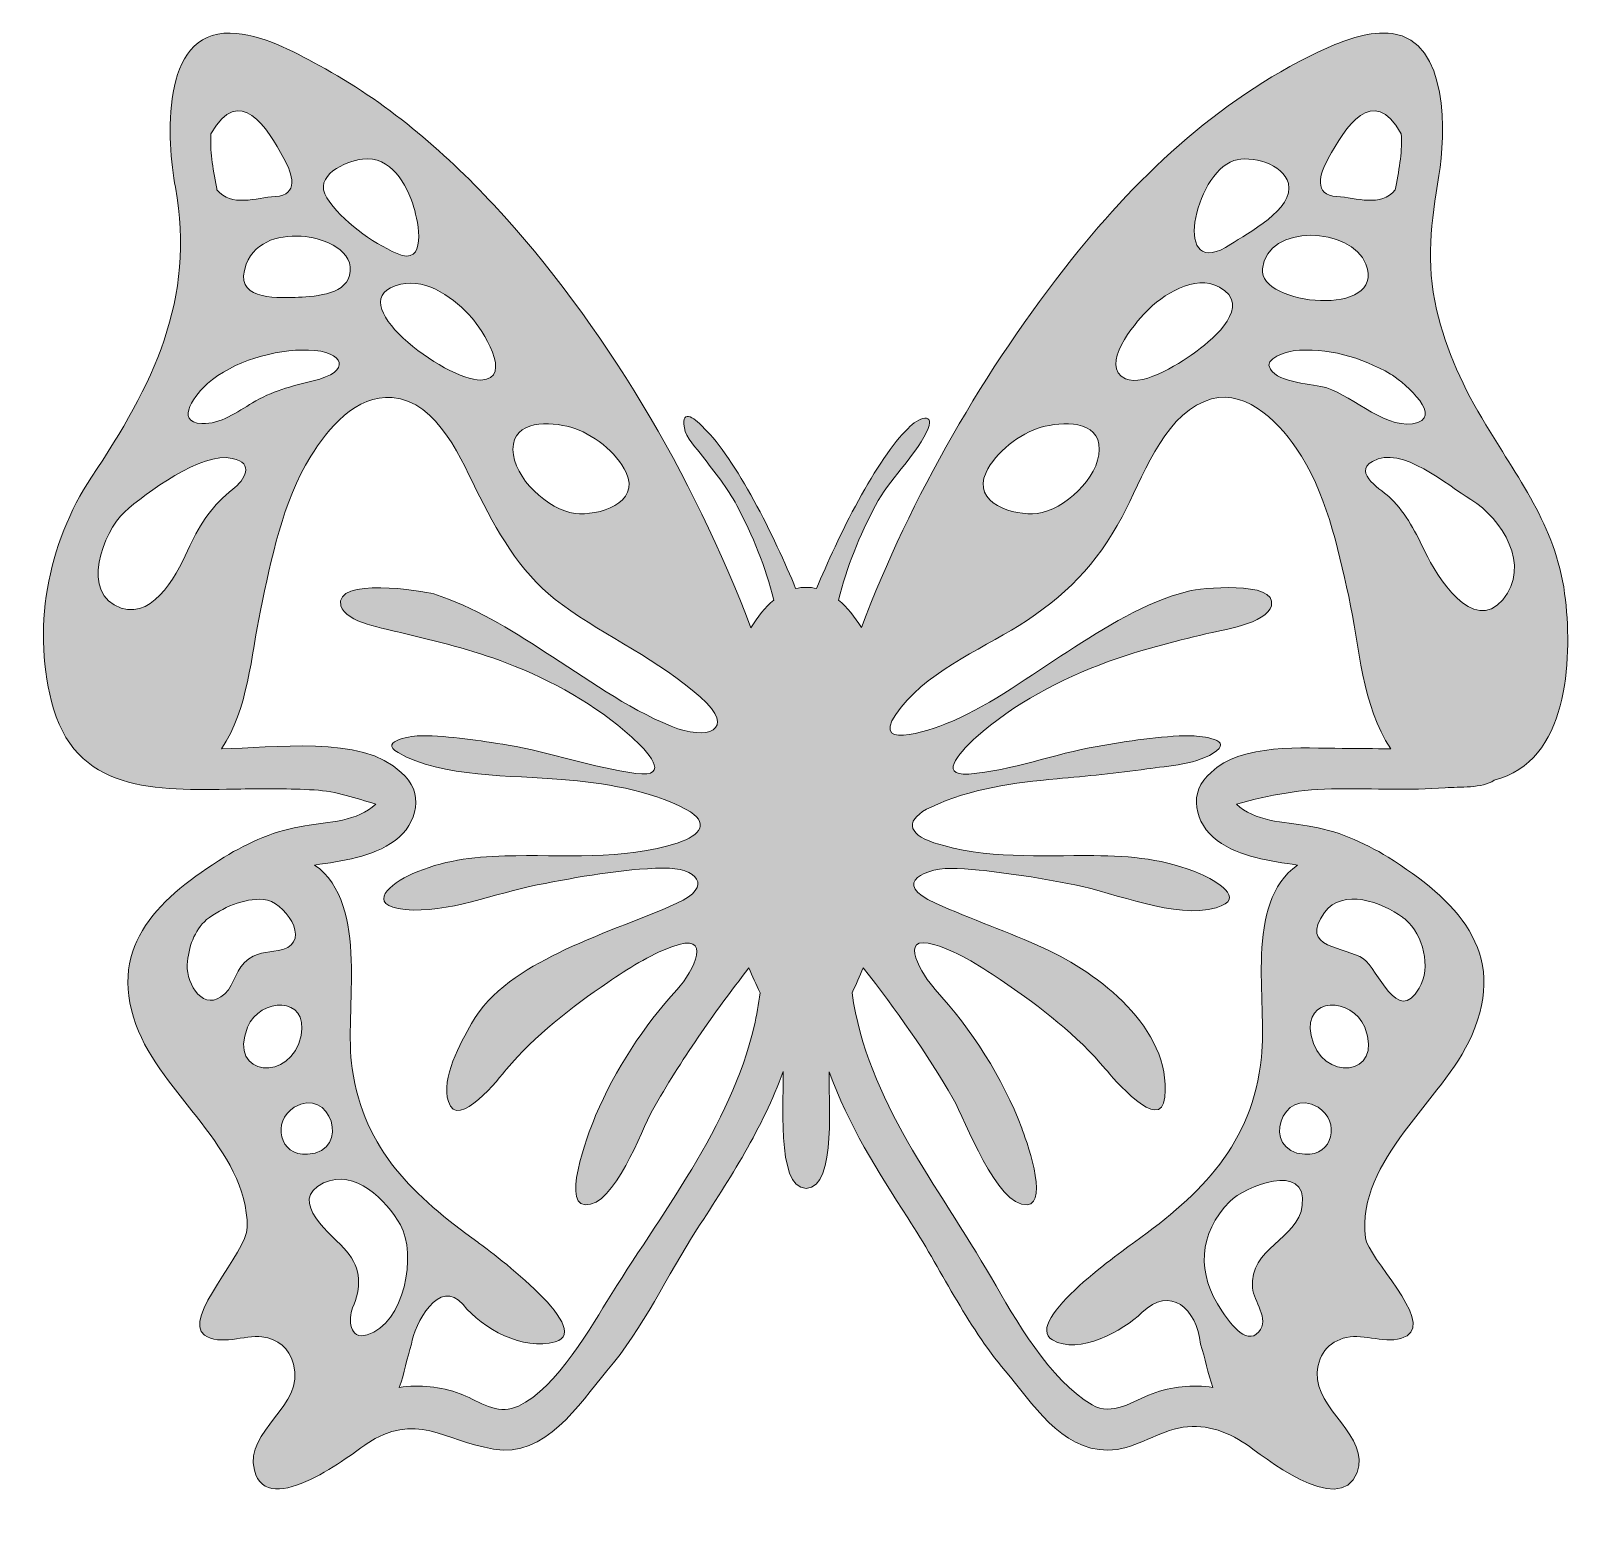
# Model space of a CAD drawing. Header units: inches. Extents: x -1 to 102, y -2 to 97.
import ezdxf

# ---------------------------------------------------------------- set-up
doc = ezdxf.new("R2010")
doc.units = ezdxf.units.IN
doc.header["$MEASUREMENT"] = 0
doc.layers.add('Layer 1', color=7, linetype='Continuous')

msp = doc.modelspace()

# ---------------------------------------------------------------- hatches: boundary and pattern name
at = {"layer": 'Layer 1', "true_color": 0xe95465}
h = msp.add_hatch(color=13, dxfattribs=at)
h.dxf.hatch_style = 2
edge = h.paths.add_edge_path()
edge.add_spline(control_points=[(13.15, 46.66), (14.79, 46.68), (16.41, 46.69), (18.04, 46.6), (19.59, 46.51), (20.81, 46.03), (22.15, 45.66), (20.98, 44.5), (18.96, 44.45), (17.43, 44.21), (15.5, 43.91), (13.7, 43.14), (12.05, 42.11), (7.87, 39.5), (4.23, 36.33), (6.17, 30.96), (7.88, 26.22), (13.56, 22.78), (13.59, 17.44), (13.6, 15.81), (9.21, 11.35), (10.73, 10.26), (11.74, 9.53), (13.43, 10.27), (14.57, 10.15), (15.66, 9.99), (16.35, 9.42), (16.67, 8.33), (17.48, 5.53), (13.37, 3.91), (14.06, 1.25), (14.92, -2.14), (20.69, 2.43), (21.51, 2.99), (24.8, 5.21), (26.69, 3.22), (30, 2.66), (33.48, 2.07), (35.64, 5.61), (37.56, 7.87), (39.99, 10.73), (41.56, 14.21), (43.58, 17.34), (45.75, 20.69), (47.96, 24.05), (49.3, 27.83), (49.4, 26.4), (48.77, 20.04), (50.84, 20.04), (52.91, 20.04), (52.29, 26.38), (52.38, 27.81), (53.63, 24.31), (55.61, 21.17), (57.62, 18.07), (59.8, 14.71), (61.51, 10.94), (64.11, 7.87), (65.91, 5.76), (67.8, 2.59), (70.94, 2.59), (72.65, 2.59), (74.04, 3.71), (75.66, 4.06), (77.28, 4.42), (78.83, 3.89), (80.16, 2.99), (81.13, 2.33), (86.37, -1.99), (87.56, 1.1), (88.48, 3.49), (84.73, 5.35), (84.9, 7.74), (84.99, 9.11), (85.82, 9.96), (87.1, 10.15), (88.26, 10.28), (89.84, 9.57), (90.89, 10.22), (92.62, 11.28), (88.28, 15.41), (88.12, 16.74), (87.52, 22.04), (93.25, 25.8), (95.2, 30.22), (97.69, 35.84), (94.12, 39.3), (89.63, 42.11), (87.97, 43.14), (86.17, 43.91), (84.24, 44.21), (82.71, 44.45), (80.7, 44.5), (79.52, 45.66), (81.74, 46.26), (83.85, 46.67), (86.3, 46.68), (88.68, 46.69), (91.06, 46.56), (93.44, 46.74), (94.4, 46.81), (95.89, 46.7), (96.7, 47.24), (101.64, 48.49), (101.9, 55.21), (101.45, 59.27), (100.94, 63.93), (98.5, 67.03), (96.14, 70.94), (94.69, 73.33), (93.49, 75.89), (92.86, 78.63), (92.13, 81.74), (92.51, 84.46), (93.01, 87.55), (93.45, 90.25), (93.7, 96.54), (89.9, 97.01), (88.42, 97.2), (86.9, 96.65), (85.58, 96.06), (78.78, 93.01), (73.13, 87.75), (68.53, 81.96), (62.74, 74.65), (57.83, 66.16), (54.52, 57.42), (54.08, 58.14), (53.57, 58.78), (53, 59.25), (53.51, 61.44), (54.42, 63.57), (55.46, 65.56), (56.38, 67.32), (57.99, 68.67), (58.86, 70.45), (59.55, 71.86), (58.28, 71.45), (57.63, 70.68), (55.63, 68.83), (52.85, 63.31), (51.54, 60.02), (51.08, 60.13), (50.61, 60.13), (50.14, 60.02), (48.83, 63.31), (46.05, 68.83), (44.05, 70.68), (43.55, 71.27), (42.49, 72.15), (42.72, 70.74), (42.82, 70.07), (43.54, 69.37), (43.93, 68.84), (44.73, 67.77), (45.6, 66.74), (46.22, 65.56), (47.26, 63.57), (48.17, 61.44), (48.68, 59.25), (48.11, 58.77), (47.6, 58.13), (47.16, 57.41), (43.29, 67.57), (37.42, 77.61), (30.02, 85.59), (26.61, 89.27), (22.8, 92.49), (18.38, 94.89), (16.56, 95.87), (14.57, 96.98), (12.45, 97.04), (7.74, 97.17), (8.24, 89.8), (8.8, 86.77), (10.17, 79.28), (7.28, 73.55), (3.21, 67.45), (0.27, 63.05), (-0.84, 57.18), (0.68, 52.01), (2.39, 46.17), (8.13, 46.59), (13.15, 46.66)], knot_values=[0, 0, 0, 0, 1, 1, 1, 2, 2, 2, 3, 3, 3, 4, 4, 4, 5, 5, 5, 6, 6, 6, 7, 7, 7, 8, 8, 8, 9, 9, 9, 10, 10, 10, 11, 11, 11, 12, 12, 12, 13, 13, 13, 14, 14, 14, 15, 15, 15, 16, 16, 16, 17, 17, 17, 18, 18, 18, 19, 19, 19, 20, 20, 20, 21, 21, 21, 22, 22, 22, 23, 23, 23, 24, 24, 24, 25, 25, 25, 26, 26, 26, 27, 27, 27, 28, 28, 28, 29, 29, 29, 30, 30, 30, 31, 31, 31, 32, 32, 32, 33, 33, 33, 34, 34, 34, 35, 35, 35, 36, 36, 36, 37, 37, 37, 38, 38, 38, 39, 39, 39, 40, 40, 40, 41, 41, 41, 42, 42, 42, 43, 43, 43, 44, 44, 44, 45, 45, 45, 46, 46, 46, 47, 47, 47, 48, 48, 48, 49, 49, 49, 50, 50, 50, 51, 51, 51, 52, 52, 52, 53, 53, 53, 54, 54, 54, 55, 55, 55, 56, 56, 56, 57, 57, 57, 58, 58, 58, 59, 59, 59, 60, 60, 60, 61, 61, 61, 61], degree=3, periodic=1)
edge = h.paths.add_edge_path()
edge.add_spline(control_points=[(83.91, 18.91), (83.64, 16.63), (80.35, 16.08), (80.59, 13.41), (80.67, 12.51), (81.76, 11.35), (81.01, 10.47), (80.13, 9.47), (78.95, 11.29), (78.55, 11.87), (76.84, 14.33), (76.98, 17.05), (79.08, 19.17), (80.04, 20.14), (84.27, 21.89), (83.91, 18.91)], knot_values=[0, 0, 0, 0, 1, 1, 1, 2, 2, 2, 3, 3, 3, 4, 4, 4, 5, 5, 5, 5], degree=3, periodic=1)
edge = h.paths.add_edge_path()
edge.add_spline(control_points=[(85.39, 38.43), (86.58, 40.08), (89.26, 39.11), (90.58, 38.11), (90.66, 38.06), (90.72, 38.01), (90.79, 37.96), (91.97, 36.9), (92.52, 34.8), (91.7, 33.38), (90.23, 30.86), (88.96, 34.65), (87.98, 35.34), (86.81, 36.18), (83.62, 35.98), (85.39, 38.43)], knot_values=[0, 0, 0, 0, 1, 1, 1, 2, 2, 2, 3, 3, 3, 4, 4, 4, 5, 5, 5, 5], degree=3, periodic=1)
edge = h.paths.add_edge_path()
edge.add_spline(control_points=[(88.07, 30.78), (89.43, 27.44), (85.11, 27.09), (84.49, 30.24), (83.97, 32.88), (87.24, 32.79), (88.07, 30.78)], knot_values=[0, 0, 0, 0, 1, 1, 1, 2, 2, 2, 2], degree=3, periodic=1)
edge = h.paths.add_edge_path()
edge.add_spline(control_points=[(84.96, 25.45), (86.47, 24.49), (85.96, 22.18), (84.07, 22.31), (81.04, 22.52), (82.61, 26.93), (84.96, 25.45)], knot_values=[0, 0, 0, 0, 1, 1, 1, 2, 2, 2, 2], degree=3, periodic=1)
edge = h.paths.add_edge_path()
edge.add_spline(control_points=[(95.15, 65.95), (97.23, 64.68), (99.17, 61.55), (97.28, 59.28), (95.3, 56.89), (92.83, 60.92), (92.12, 62.41), (91.5, 63.72), (90.86, 64.99), (89.82, 66.02), (89.28, 66.56), (87.2, 67.71), (88.58, 68.5), (90.52, 69.62), (93.58, 66.9), (95.15, 65.95)], knot_values=[0, 0, 0, 0, 1, 1, 1, 2, 2, 2, 3, 3, 3, 4, 4, 4, 5, 5, 5, 5], degree=3, periodic=1)
edge = h.paths.add_edge_path()
edge.add_spline(control_points=[(91.62, 71.1), (89.69, 70.42), (87.31, 72.85), (85.55, 73.39), (84.61, 73.67), (82.36, 73.73), (81.78, 74.64), (81.29, 75.39), (82.89, 75.81), (83.31, 75.86), (85.56, 76.14), (87.85, 75.43), (89.79, 74.32), (90.35, 74.01), (93.25, 71.68), (91.62, 71.1)], knot_values=[0, 0, 0, 0, 1, 1, 1, 2, 2, 2, 3, 3, 3, 4, 4, 4, 5, 5, 5, 5], degree=3, periodic=1)
edge = h.paths.add_edge_path()
edge.add_spline(control_points=[(85.64, 88.69), (86.76, 90.71), (88.6, 93.75), (90.51, 90.34), (90.59, 89.23), (90.38, 88.09), (90.14, 86.79), (90.13, 86.73), (90.12, 86.66), (90.11, 86.6), (89.16, 85.41), (87.5, 86.08), (86.22, 86.15), (84.62, 86.23), (85.07, 87.66), (85.64, 88.69)], knot_values=[0, 0, 0, 0, 1, 1, 1, 2, 2, 2, 3, 3, 3, 4, 4, 4, 5, 5, 5, 5], degree=3, periodic=1)
edge = h.paths.add_edge_path()
edge.add_spline(control_points=[(88.15, 81.64), (89.54, 78.04), (80.98, 78.88), (81.25, 81.33), (81.58, 84.38), (87.19, 84.14), (88.15, 81.64)], knot_values=[0, 0, 0, 0, 1, 1, 1, 2, 2, 2, 2], degree=3, periodic=1)
edge = h.paths.add_edge_path()
edge.add_spline(control_points=[(79.35, 88.55), (80.49, 88.92), (82.65, 88.34), (82.98, 87.02), (83.41, 85.32), (80.24, 83.7), (79.14, 82.97), (75.14, 80.33), (76.71, 87.69), (79.35, 88.55)], knot_values=[0, 0, 0, 0, 1, 1, 1, 2, 2, 2, 3, 3, 3, 3], degree=3, periodic=1)
edge = h.paths.add_edge_path()
edge.add_spline(control_points=[(73.47, 78.44), (74.59, 79.61), (76.74, 81.01), (78.39, 80.11), (80.61, 78.9), (78.01, 76.69), (76.91, 75.87), (76.01, 75.21), (73.37, 73.43), (72.12, 74.01), (70.33, 74.84), (72.78, 77.73), (73.47, 78.44)], knot_values=[0, 0, 0, 0, 1, 1, 1, 2, 2, 2, 3, 3, 3, 4, 4, 4, 4], degree=3, periodic=1)
edge = h.paths.add_edge_path()
edge.add_spline(control_points=[(62.83, 67.76), (63.46, 69.1), (65.09, 70.37), (66.51, 70.77), (67.86, 71.15), (70.4, 71.3), (70.38, 69.29), (70.35, 67.39), (68.03, 65.25), (66.24, 65.03), (64.69, 64.84), (61.86, 65.71), (62.83, 67.76)], knot_values=[0, 0, 0, 0, 1, 1, 1, 2, 2, 2, 3, 3, 3, 4, 4, 4, 4], degree=3, periodic=1)
edge = h.paths.add_edge_path()
edge.add_spline(control_points=[(54.65, 34.74), (56.82, 31.94), (58.87, 29.08), (60.64, 26.01), (61.45, 24.6), (63.51, 18.82), (65.57, 18.95), (67.07, 19.05), (65.41, 23.52), (65.21, 24.05), (63.93, 27.43), (61.88, 30.63), (59.44, 33.3), (58.64, 34.17), (56.8, 37.08), (59.41, 36.28), (61.07, 35.77), (62.62, 34.74), (64.05, 33.77), (66.45, 32.15), (68.93, 30.21), (70.8, 27.98), (71.25, 27.45), (74.5, 23.57), (74.74, 26.13), (75.19, 30.73), (70.29, 34.4), (66.73, 36.03), (64.34, 37.12), (61.86, 37.98), (59.45, 39.04), (56.44, 40.38), (58.78, 41.49), (60.9, 41.36), (63.53, 41.21), (66.18, 40.77), (68.75, 40.27), (71.42, 39.75), (75.45, 37.96), (78.16, 38.74), (80.29, 39.36), (78.08, 40.57), (77.1, 41), (74.81, 42), (72.51, 42.2), (70.01, 42.22), (66.46, 42.25), (62.79, 41.96), (59.36, 43.08), (57.52, 43.68), (57.43, 44.65), (59.17, 45.46), (61.82, 46.7), (64.68, 47.08), (67.56, 47.34), (69.56, 47.52), (71.55, 47.71), (73.54, 48), (74.94, 48.2), (77.03, 48.29), (78.2, 49.21), (79.26, 50.02), (76.83, 50.21), (76.49, 50.21), (74.4, 50.21), (72.29, 49.85), (70.23, 49.5), (67.41, 49.02), (64.53, 47.87), (61.69, 47.66), (59.44, 47.5), (61.39, 49.41), (62.15, 50.09), (64.69, 52.37), (67.78, 53.98), (70.97, 55.15), (73.1, 55.93), (75.28, 56.47), (77.48, 57), (78.45, 57.23), (81.55, 57.67), (81.85, 58.88), (82.27, 60.6), (77.01, 60.03), (76.33, 59.85), (73.4, 59.1), (70.78, 57.43), (68.26, 55.81), (65.75, 54.19), (63.31, 52.38), (60.56, 51.17), (59.69, 50.79), (55.06, 49.04), (56.81, 51.63), (58.63, 54.33), (62.35, 55.89), (65.03, 57.56), (68.06, 59.46), (70.22, 61.64), (71.9, 64.81), (73.25, 67.34), (74.53, 71.3), (77.38, 72.5), (79.9, 73.56), (82.2, 71.29), (83.5, 69.39), (85.48, 66.48), (86.26, 62.87), (87, 59.49), (87.72, 56.21), (87.88, 52.19), (89.8, 49.34), (88.72, 49.35), (87.65, 49.37), (86.57, 49.37), (83.99, 49.37), (79.85, 49.73), (77.84, 47.77), (76.24, 46.49), (76.74, 44.33), (78.23, 43.23), (79.78, 42.1), (81.75, 41.86), (83.59, 41.59), (80.01, 39.05), (81.59, 32.51), (81.19, 28.78), (80.56, 22.96), (77.23, 19.72), (72.73, 16.46), (72.26, 16.12), (65.18, 11.17), (67.25, 9.94), (69.02, 8.89), (71.98, 10.56), (73.22, 11.76), (75.13, 13.6), (76.85, 12.04), (77.13, 9.66), (77.45, 8.71), (77.6, 7.72), (77.95, 6.77), (76.58, 6.99), (75.21, 6.82), (73.9, 6.35), (72.63, 5.88), (71.25, 4.82), (69.9, 5.61), (67.07, 7.26), (64.78, 11.32), (63.19, 14.07), (59.66, 20.19), (54.9, 25.89), (53.9, 33.08), (54.17, 33.63), (54.41, 34.19), (54.65, 34.74)], knot_values=[0, 0, 0, 0, 1, 1, 1, 2, 2, 2, 3, 3, 3, 4, 4, 4, 5, 5, 5, 6, 6, 6, 7, 7, 7, 8, 8, 8, 9, 9, 9, 10, 10, 10, 11, 11, 11, 12, 12, 12, 13, 13, 13, 14, 14, 14, 15, 15, 15, 16, 16, 16, 17, 17, 17, 18, 18, 18, 19, 19, 19, 20, 20, 20, 21, 21, 21, 22, 22, 22, 23, 23, 23, 24, 24, 24, 25, 25, 25, 26, 26, 26, 27, 27, 27, 28, 28, 28, 29, 29, 29, 30, 30, 30, 31, 31, 31, 32, 32, 32, 33, 33, 33, 34, 34, 34, 35, 35, 35, 36, 36, 36, 37, 37, 37, 38, 38, 38, 39, 39, 39, 40, 40, 40, 41, 41, 41, 42, 42, 42, 43, 43, 43, 44, 44, 44, 45, 45, 45, 46, 46, 46, 47, 47, 47, 48, 48, 48, 49, 49, 49, 50, 50, 50, 51, 51, 51, 52, 52, 52, 52], degree=3, periodic=1)
edge = h.paths.add_edge_path()
edge.add_spline(control_points=[(9.59, 34.93), (9.67, 36.14), (10.05, 37.21), (10.88, 37.96), (11.93, 38.75), (13.34, 39.39), (14.68, 39.3), (16.02, 39.21), (17.91, 36.55), (15.96, 35.96), (15.13, 35.72), (14.48, 35.9), (13.69, 35.34), (12.81, 34.72), (12.81, 33.7), (12.09, 33.01), (10.73, 31.7), (9.51, 33.63), (9.59, 34.93)], knot_values=[0, 0, 0, 0, 1, 1, 1, 2, 2, 2, 3, 3, 3, 4, 4, 4, 5, 5, 5, 6, 6, 6, 6], degree=3, periodic=1)
edge = h.paths.add_edge_path()
edge.add_spline(control_points=[(13.61, 30.78), (14.43, 32.79), (17.7, 32.88), (17.18, 30.24), (16.56, 27.09), (12.24, 27.44), (13.61, 30.78)], knot_values=[0, 0, 0, 0, 1, 1, 1, 2, 2, 2, 2], degree=3, periodic=1)
edge = h.paths.add_edge_path()
edge.add_spline(control_points=[(16.72, 25.45), (19.06, 26.93), (20.63, 22.52), (17.6, 22.31), (15.72, 22.18), (15.21, 24.49), (16.72, 25.45)], knot_values=[0, 0, 0, 0, 1, 1, 1, 2, 2, 2, 2], degree=3, periodic=1)
edge = h.paths.add_edge_path()
edge.add_spline(control_points=[(21.57, 10.27), (20.38, 9.92), (20.32, 11.33), (20.61, 12.07), (21.17, 13.43), (21.23, 14.65), (20.21, 15.85), (19.35, 16.87), (16.13, 19.22), (18.68, 20.4), (20.77, 21.37), (22.85, 19.26), (23.8, 17.6), (24.9, 15.67), (24.08, 11), (21.57, 10.27)], knot_values=[0, 0, 0, 0, 1, 1, 1, 2, 2, 2, 3, 3, 3, 4, 4, 4, 5, 5, 5, 5], degree=3, periodic=1)
edge = h.paths.add_edge_path()
edge.add_spline(control_points=[(41.84, 50.84), (38.81, 52.1), (36.15, 54.05), (33.41, 55.81), (31.08, 57.31), (28.68, 58.83), (26.02, 59.66), (25.32, 59.88), (19.35, 60.81), (19.83, 58.88), (20.1, 57.75), (22.9, 57.32), (23.8, 57.09), (26.19, 56.5), (28.57, 55.95), (30.89, 55.05), (33.91, 53.89), (36.8, 52.29), (39.22, 50.12), (40.18, 49.25), (41.97, 47.37), (39.48, 47.7), (36.63, 48.08), (33.83, 49.11), (30.97, 49.58), (29.06, 49.89), (27.12, 50.21), (25.18, 50.21), (24.7, 50.21), (22.26, 49.9), (23.64, 49.09), (26.56, 47.39), (31.27, 47.59), (34.54, 47.3), (37.36, 47.05), (40.31, 46.64), (42.85, 45.29), (44.46, 44.43), (43.8, 43.56), (42.31, 43.08), (38.59, 41.87), (34.61, 42.31), (30.76, 42.2), (28.55, 42.15), (26.59, 41.88), (24.57, 41), (23.17, 40.39), (21.37, 38.91), (24.11, 38.63), (26.89, 38.34), (30.2, 39.74), (32.92, 40.27), (35.65, 40.8), (38.52, 41.33), (41.32, 41.39), (43.53, 41.43), (44.73, 40.16), (42.22, 39.04), (39.6, 37.88), (36.87, 36.98), (34.3, 35.72), (32.13, 34.67), (29.75, 33.2), (28.54, 31.04), (27.8, 29.72), (26.49, 27.38), (26.99, 25.82), (27.62, 23.84), (30.44, 27.47), (30.87, 27.98), (32.75, 30.21), (35.22, 32.15), (37.62, 33.77), (38.96, 34.68), (40.37, 35.58), (41.89, 36.15), (44.7, 37.21), (43.36, 34.52), (42.24, 33.3), (39.99, 30.85), (38.12, 27.96), (36.81, 24.9), (36.62, 24.46), (34.43, 19.06), (36.1, 18.95), (38.09, 18.83), (39.84, 23.91), (40.6, 25.26), (42.49, 28.6), (44.68, 31.7), (47.02, 34.74), (47.26, 34.19), (47.5, 33.63), (47.77, 33.08), (47.66, 32.32), (47.54, 31.58), (47.37, 30.84), (45.87, 24.25), (41.05, 18.17), (37.55, 12.5), (36.26, 10.4), (33.72, 6.05), (31.2, 5.36), (30.06, 5.04), (28.8, 5.97), (27.77, 6.35), (26.47, 6.82), (25.09, 6.99), (23.72, 6.77), (24.07, 7.72), (24.22, 8.71), (24.54, 9.66), (24.7, 10.97), (26.42, 14.18), (27.97, 12.29), (29.29, 10.67), (31.96, 9.22), (34.11, 9.81), (36.93, 10.59), (29.32, 16.19), (28.95, 16.46), (24.7, 19.53), (21.39, 22.55), (20.58, 28.02), (20, 31.91), (21.82, 38.94), (18.08, 41.59), (19.93, 41.86), (21.89, 42.1), (23.44, 43.23), (24.94, 44.33), (25.43, 46.49), (23.84, 47.77), (21.24, 50.31), (15.23, 49.37), (11.87, 49.34), (13.64, 51.96), (13.84, 55.54), (14.47, 58.55), (15.2, 62.02), (15.93, 65.77), (17.82, 68.84), (18.94, 70.67), (20.85, 72.95), (23.25, 72.76), (26.34, 72.51), (27.89, 68.49), (29.08, 66.14), (30.5, 63.35), (32.02, 60.8), (34.59, 58.93), (37.57, 56.77), (41.01, 55.26), (43.78, 52.8), (46.31, 50.55), (44.21, 49.86), (41.84, 50.84)], knot_values=[0, 0, 0, 0, 1, 1, 1, 2, 2, 2, 3, 3, 3, 4, 4, 4, 5, 5, 5, 6, 6, 6, 7, 7, 7, 8, 8, 8, 9, 9, 9, 10, 10, 10, 11, 11, 11, 12, 12, 12, 13, 13, 13, 14, 14, 14, 15, 15, 15, 16, 16, 16, 17, 17, 17, 18, 18, 18, 19, 19, 19, 20, 20, 20, 21, 21, 21, 22, 22, 22, 23, 23, 23, 24, 24, 24, 25, 25, 25, 26, 26, 26, 27, 27, 27, 28, 28, 28, 29, 29, 29, 30, 30, 30, 31, 31, 31, 32, 32, 32, 33, 33, 33, 34, 34, 34, 35, 35, 35, 36, 36, 36, 37, 37, 37, 38, 38, 38, 39, 39, 39, 40, 40, 40, 41, 41, 41, 42, 42, 42, 43, 43, 43, 44, 44, 44, 45, 45, 45, 46, 46, 46, 47, 47, 47, 48, 48, 48, 49, 49, 49, 50, 50, 50, 51, 51, 51, 52, 52, 52, 52], degree=3, periodic=1)
edge = h.paths.add_edge_path()
edge.add_spline(control_points=[(35.16, 70.77), (36.59, 70.37), (38.21, 69.1), (38.84, 67.76), (39.81, 65.71), (36.98, 64.84), (35.44, 65.03), (33.64, 65.25), (31.32, 67.39), (31.3, 69.29), (31.27, 71.3), (33.81, 71.15), (35.16, 70.77)], knot_values=[0, 0, 0, 0, 1, 1, 1, 2, 2, 2, 3, 3, 3, 4, 4, 4, 4], degree=3, periodic=1)
edge = h.paths.add_edge_path()
edge.add_spline(control_points=[(28.56, 78.06), (29.14, 77.4), (31.44, 74), (29.15, 73.92), (26.87, 73.84), (19.44, 79.31), (23.83, 80.31), (25.61, 80.72), (27.46, 79.31), (28.56, 78.06)], knot_values=[0, 0, 0, 0, 1, 1, 1, 2, 2, 2, 3, 3, 3, 3], degree=3, periodic=1)
edge = h.paths.add_edge_path()
edge.add_spline(control_points=[(21.27, 88.65), (23.18, 88.86), (24.21, 87), (24.69, 85.43), (24.98, 84.47), (25.61, 81.45), (23.57, 82.35), (21.88, 83.1), (19.9, 84.51), (18.89, 86.06), (17.94, 87.53), (20.14, 88.52), (21.27, 88.65)], knot_values=[0, 0, 0, 0, 1, 1, 1, 2, 2, 2, 3, 3, 3, 4, 4, 4, 4], degree=3, periodic=1)
edge = h.paths.add_edge_path()
edge.add_spline(control_points=[(17.47, 83.48), (18.72, 83.35), (20.82, 82.55), (20.4, 80.88), (20.06, 79.55), (17.87, 79.48), (16.79, 79.43), (15.36, 79.37), (12.62, 79.3), (13.52, 81.64), (14.16, 83.28), (15.9, 83.64), (17.47, 83.48)], knot_values=[0, 0, 0, 0, 1, 1, 1, 2, 2, 2, 3, 3, 3, 4, 4, 4, 4], degree=3, periodic=1)
edge = h.paths.add_edge_path()
edge.add_spline(control_points=[(11.17, 90.34), (13.09, 93.74), (14.91, 90.72), (16.03, 88.69), (16.6, 87.66), (17.06, 86.23), (15.45, 86.15), (14.17, 86.08), (12.52, 85.41), (11.57, 86.6), (11.56, 86.66), (11.54, 86.73), (11.53, 86.79), (11.29, 88.09), (11.08, 89.23), (11.17, 90.34)], knot_values=[0, 0, 0, 0, 1, 1, 1, 2, 2, 2, 3, 3, 3, 4, 4, 4, 5, 5, 5, 5], degree=3, periodic=1)
edge = h.paths.add_edge_path()
edge.add_spline(control_points=[(10.94, 73.69), (12.66, 75.18), (15.41, 75.98), (17.66, 75.92), (20.11, 75.84), (20.58, 74.48), (17.98, 73.86), (16.55, 73.52), (15.19, 73.16), (13.93, 72.4), (12.93, 71.8), (11.8, 70.97), (10.57, 71.02), (8.64, 71.09), (10.24, 73.1), (10.94, 73.69)], knot_values=[0, 0, 0, 0, 1, 1, 1, 2, 2, 2, 3, 3, 3, 4, 4, 4, 5, 5, 5, 5], degree=3, periodic=1)
edge = h.paths.add_edge_path()
edge.add_spline(control_points=[(5.4, 65.11), (6.82, 66.42), (10.57, 69.14), (12.59, 68.7), (14.11, 68.36), (13.43, 67.29), (12.62, 66.64), (11.33, 65.62), (10.44, 64.36), (9.76, 62.86), (9.04, 61.27), (7.49, 57.97), (5.19, 58.72), (2.38, 59.63), (3.99, 63.82), (5.4, 65.11)], knot_values=[0, 0, 0, 0, 1, 1, 1, 2, 2, 2, 3, 3, 3, 4, 4, 4, 5, 5, 5, 5], degree=3, periodic=1)

# ---------------------------------------------------------------- linework, layer by layer
at = {"layer": 'Layer 1', "lineweight": 0}
for points, knots in [([(13.15, 46.66), (14.79, 46.68), (16.41, 46.69), (18.04, 46.6), (19.59, 46.51), (20.81, 46.03), (22.15, 45.66), (20.98, 44.5), (18.96, 44.45), (17.43, 44.21), (15.5, 43.91), (13.7, 43.14), (12.05, 42.11), (7.87, 39.5), (4.23, 36.33), (6.17, 30.96), (7.88, 26.22), (13.56, 22.78), (13.59, 17.44), (13.6, 15.81), (9.21, 11.35), (10.73, 10.26), (11.74, 9.53), (13.43, 10.27), (14.57, 10.15), (15.66, 9.99), (16.35, 9.42), (16.67, 8.33), (17.48, 5.53), (13.37, 3.91), (14.06, 1.25), (14.92, -2.14), (20.69, 2.43), (21.51, 2.99), (24.8, 5.21), (26.69, 3.22), (30, 2.66), (33.48, 2.07), (35.64, 5.61), (37.56, 7.87), (39.99, 10.73), (41.56, 14.21), (43.58, 17.34), (45.75, 20.69), (47.96, 24.05), (49.3, 27.83), (49.4, 26.4), (48.77, 20.04), (50.84, 20.04), (52.91, 20.04), (52.29, 26.38), (52.38, 27.81), (53.63, 24.31), (55.61, 21.17), (57.62, 18.07), (59.8, 14.71), (61.51, 10.94), (64.11, 7.87), (65.91, 5.76), (67.8, 2.59), (70.94, 2.59), (72.65, 2.59), (74.04, 3.71), (75.66, 4.06), (77.28, 4.42), (78.83, 3.89), (80.16, 2.99), (81.13, 2.33), (86.37, -1.99), (87.56, 1.1), (88.48, 3.49), (84.73, 5.35), (84.9, 7.74), (84.99, 9.11), (85.82, 9.96), (87.1, 10.15), (88.26, 10.28), (89.84, 9.57), (90.89, 10.22), (92.62, 11.28), (88.28, 15.41), (88.12, 16.74), (87.52, 22.04), (93.25, 25.8), (95.2, 30.22), (97.69, 35.84), (94.12, 39.3), (89.63, 42.11), (87.97, 43.14), (86.17, 43.91), (84.24, 44.21), (82.71, 44.45), (80.7, 44.5), (79.52, 45.66), (81.74, 46.26), (83.85, 46.67), (86.3, 46.68), (88.68, 46.69), (91.06, 46.56), (93.44, 46.74), (94.4, 46.81), (95.89, 46.7), (96.7, 47.24), (101.64, 48.49), (101.9, 55.21), (101.45, 59.27), (100.94, 63.93), (98.5, 67.03), (96.14, 70.94), (94.69, 73.33), (93.49, 75.89), (92.86, 78.63), (92.13, 81.74), (92.51, 84.46), (93.01, 87.55), (93.45, 90.25), (93.7, 96.54), (89.9, 97.01), (88.42, 97.2), (86.9, 96.65), (85.58, 96.06), (78.78, 93.01), (73.13, 87.75), (68.53, 81.96), (62.74, 74.65), (57.83, 66.16), (54.52, 57.42), (54.08, 58.14), (53.57, 58.78), (53, 59.25), (53.51, 61.44), (54.42, 63.57), (55.46, 65.56), (56.38, 67.32), (57.99, 68.67), (58.86, 70.45), (59.55, 71.86), (58.28, 71.45), (57.63, 70.68), (55.63, 68.83), (52.85, 63.31), (51.54, 60.02), (51.08, 60.13), (50.61, 60.13), (50.14, 60.02), (48.83, 63.31), (46.05, 68.83), (44.05, 70.68), (43.55, 71.27), (42.49, 72.15), (42.72, 70.74), (42.82, 70.07), (43.54, 69.37), (43.93, 68.84), (44.73, 67.77), (45.6, 66.74), (46.22, 65.56), (47.26, 63.57), (48.17, 61.44), (48.68, 59.25), (48.11, 58.77), (47.6, 58.13), (47.16, 57.41), (43.29, 67.57), (37.42, 77.61), (30.02, 85.59), (26.61, 89.27), (22.8, 92.49), (18.38, 94.89), (16.56, 95.87), (14.57, 96.98), (12.45, 97.04), (7.74, 97.17), (8.24, 89.8), (8.8, 86.77), (10.17, 79.28), (7.28, 73.55), (3.21, 67.45), (0.27, 63.05), (-0.84, 57.18), (0.68, 52.01), (2.39, 46.17), (8.13, 46.59), (13.15, 46.66)], [0, 0, 0, 0, 1, 1, 1, 2, 2, 2, 3, 3, 3, 4, 4, 4, 5, 5, 5, 6, 6, 6, 7, 7, 7, 8, 8, 8, 9, 9, 9, 10, 10, 10, 11, 11, 11, 12, 12, 12, 13, 13, 13, 14, 14, 14, 15, 15, 15, 16, 16, 16, 17, 17, 17, 18, 18, 18, 19, 19, 19, 20, 20, 20, 21, 21, 21, 22, 22, 22, 23, 23, 23, 24, 24, 24, 25, 25, 25, 26, 26, 26, 27, 27, 27, 28, 28, 28, 29, 29, 29, 30, 30, 30, 31, 31, 31, 32, 32, 32, 33, 33, 33, 34, 34, 34, 35, 35, 35, 36, 36, 36, 37, 37, 37, 38, 38, 38, 39, 39, 39, 40, 40, 40, 41, 41, 41, 42, 42, 42, 43, 43, 43, 44, 44, 44, 45, 45, 45, 46, 46, 46, 47, 47, 47, 48, 48, 48, 49, 49, 49, 50, 50, 50, 51, 51, 51, 52, 52, 52, 53, 53, 53, 54, 54, 54, 55, 55, 55, 56, 56, 56, 57, 57, 57, 58, 58, 58, 59, 59, 59, 60, 60, 60, 61, 61, 61, 61]), ([(11.17, 90.34), (13.09, 93.74), (14.91, 90.72), (16.03, 88.69), (16.6, 87.66), (17.06, 86.23), (15.45, 86.15), (14.17, 86.08), (12.52, 85.41), (11.57, 86.6), (11.56, 86.66), (11.54, 86.73), (11.53, 86.79), (11.29, 88.09), (11.08, 89.23), (11.17, 90.34)], [0, 0, 0, 0, 1, 1, 1, 2, 2, 2, 3, 3, 3, 4, 4, 4, 5, 5, 5, 5]), ([(85.64, 88.69), (86.76, 90.71), (88.6, 93.75), (90.51, 90.34), (90.59, 89.23), (90.38, 88.09), (90.14, 86.79), (90.13, 86.73), (90.12, 86.66), (90.11, 86.6), (89.16, 85.41), (87.5, 86.08), (86.22, 86.15), (84.62, 86.23), (85.07, 87.66), (85.64, 88.69)], [0, 0, 0, 0, 1, 1, 1, 2, 2, 2, 3, 3, 3, 4, 4, 4, 5, 5, 5, 5]), ([(21.27, 88.65), (23.18, 88.86), (24.21, 87), (24.69, 85.43), (24.98, 84.47), (25.61, 81.45), (23.57, 82.35), (21.88, 83.1), (19.9, 84.51), (18.89, 86.06), (17.94, 87.53), (20.14, 88.52), (21.27, 88.65)], [0, 0, 0, 0, 1, 1, 1, 2, 2, 2, 3, 3, 3, 4, 4, 4, 4]), ([(79.35, 88.55), (80.49, 88.92), (82.65, 88.34), (82.98, 87.02), (83.41, 85.32), (80.24, 83.7), (79.14, 82.97), (75.14, 80.33), (76.71, 87.69), (79.35, 88.55)], [0, 0, 0, 0, 1, 1, 1, 2, 2, 2, 3, 3, 3, 3]), ([(88.15, 81.64), (89.54, 78.04), (80.98, 78.88), (81.25, 81.33), (81.58, 84.38), (87.19, 84.14), (88.15, 81.64)], [0, 0, 0, 0, 1, 1, 1, 2, 2, 2, 2]), ([(17.47, 83.48), (18.72, 83.35), (20.82, 82.55), (20.4, 80.88), (20.06, 79.55), (17.87, 79.48), (16.79, 79.43), (15.36, 79.37), (12.62, 79.3), (13.52, 81.64), (14.16, 83.28), (15.9, 83.64), (17.47, 83.48)], [0, 0, 0, 0, 1, 1, 1, 2, 2, 2, 3, 3, 3, 4, 4, 4, 4]), ([(28.56, 78.06), (29.14, 77.4), (31.44, 74), (29.15, 73.92), (26.87, 73.84), (19.44, 79.31), (23.83, 80.31), (25.61, 80.72), (27.46, 79.31), (28.56, 78.06)], [0, 0, 0, 0, 1, 1, 1, 2, 2, 2, 3, 3, 3, 3]), ([(73.47, 78.44), (74.59, 79.61), (76.74, 81.01), (78.39, 80.11), (80.61, 78.9), (78.01, 76.69), (76.91, 75.87), (76.01, 75.21), (73.37, 73.43), (72.12, 74.01), (70.33, 74.84), (72.78, 77.73), (73.47, 78.44)], [0, 0, 0, 0, 1, 1, 1, 2, 2, 2, 3, 3, 3, 4, 4, 4, 4]), ([(91.62, 71.1), (89.69, 70.42), (87.31, 72.85), (85.55, 73.39), (84.61, 73.67), (82.36, 73.73), (81.78, 74.64), (81.29, 75.39), (82.89, 75.81), (83.31, 75.86), (85.56, 76.14), (87.85, 75.43), (89.79, 74.32), (90.35, 74.01), (93.25, 71.68), (91.62, 71.1)], [0, 0, 0, 0, 1, 1, 1, 2, 2, 2, 3, 3, 3, 4, 4, 4, 5, 5, 5, 5]), ([(10.94, 73.69), (12.66, 75.18), (15.41, 75.98), (17.66, 75.92), (20.11, 75.84), (20.58, 74.48), (17.98, 73.86), (16.55, 73.52), (15.19, 73.16), (13.93, 72.4), (12.93, 71.8), (11.8, 70.97), (10.57, 71.02), (8.64, 71.09), (10.24, 73.1), (10.94, 73.69)], [0, 0, 0, 0, 1, 1, 1, 2, 2, 2, 3, 3, 3, 4, 4, 4, 5, 5, 5, 5]), ([(41.84, 50.84), (38.81, 52.1), (36.15, 54.05), (33.41, 55.81), (31.08, 57.31), (28.68, 58.83), (26.02, 59.66), (25.32, 59.88), (19.35, 60.81), (19.83, 58.88), (20.1, 57.75), (22.9, 57.32), (23.8, 57.09), (26.19, 56.5), (28.57, 55.95), (30.89, 55.05), (33.91, 53.89), (36.8, 52.29), (39.22, 50.12), (40.18, 49.25), (41.97, 47.37), (39.48, 47.7), (36.63, 48.08), (33.83, 49.11), (30.97, 49.58), (29.06, 49.89), (27.12, 50.21), (25.18, 50.21), (24.7, 50.21), (22.26, 49.9), (23.64, 49.09), (26.56, 47.39), (31.27, 47.59), (34.54, 47.3), (37.36, 47.05), (40.31, 46.64), (42.85, 45.29), (44.46, 44.43), (43.8, 43.56), (42.31, 43.08), (38.59, 41.87), (34.61, 42.31), (30.76, 42.2), (28.55, 42.15), (26.59, 41.88), (24.57, 41), (23.17, 40.39), (21.37, 38.91), (24.11, 38.63), (26.89, 38.34), (30.2, 39.74), (32.92, 40.27), (35.65, 40.8), (38.52, 41.33), (41.32, 41.39), (43.53, 41.43), (44.73, 40.16), (42.22, 39.04), (39.6, 37.88), (36.87, 36.98), (34.3, 35.72), (32.13, 34.67), (29.75, 33.2), (28.54, 31.04), (27.8, 29.72), (26.49, 27.38), (26.99, 25.82), (27.62, 23.84), (30.44, 27.47), (30.87, 27.98), (32.75, 30.21), (35.22, 32.15), (37.62, 33.77), (38.96, 34.68), (40.37, 35.58), (41.89, 36.15), (44.7, 37.21), (43.36, 34.52), (42.24, 33.3), (39.99, 30.85), (38.12, 27.96), (36.81, 24.9), (36.62, 24.46), (34.43, 19.06), (36.1, 18.95), (38.09, 18.83), (39.84, 23.91), (40.6, 25.26), (42.49, 28.6), (44.68, 31.7), (47.02, 34.74), (47.26, 34.19), (47.5, 33.63), (47.77, 33.08), (47.66, 32.32), (47.54, 31.58), (47.37, 30.84), (45.87, 24.25), (41.05, 18.17), (37.55, 12.5), (36.26, 10.4), (33.72, 6.05), (31.2, 5.36), (30.06, 5.04), (28.8, 5.97), (27.77, 6.35), (26.47, 6.82), (25.09, 6.99), (23.72, 6.77), (24.07, 7.72), (24.22, 8.71), (24.54, 9.66), (24.7, 10.97), (26.42, 14.18), (27.97, 12.29), (29.29, 10.67), (31.96, 9.22), (34.11, 9.81), (36.93, 10.59), (29.32, 16.19), (28.95, 16.46), (24.7, 19.53), (21.39, 22.55), (20.58, 28.02), (20, 31.91), (21.82, 38.94), (18.08, 41.59), (19.93, 41.86), (21.89, 42.1), (23.44, 43.23), (24.94, 44.33), (25.43, 46.49), (23.84, 47.77), (21.24, 50.31), (15.23, 49.37), (11.87, 49.34), (13.64, 51.96), (13.84, 55.54), (14.47, 58.55), (15.2, 62.02), (15.93, 65.77), (17.82, 68.84), (18.94, 70.67), (20.85, 72.95), (23.25, 72.76), (26.34, 72.51), (27.89, 68.49), (29.08, 66.14), (30.5, 63.35), (32.02, 60.8), (34.59, 58.93), (37.57, 56.77), (41.01, 55.26), (43.78, 52.8), (46.31, 50.55), (44.21, 49.86), (41.84, 50.84)], [0, 0, 0, 0, 1, 1, 1, 2, 2, 2, 3, 3, 3, 4, 4, 4, 5, 5, 5, 6, 6, 6, 7, 7, 7, 8, 8, 8, 9, 9, 9, 10, 10, 10, 11, 11, 11, 12, 12, 12, 13, 13, 13, 14, 14, 14, 15, 15, 15, 16, 16, 16, 17, 17, 17, 18, 18, 18, 19, 19, 19, 20, 20, 20, 21, 21, 21, 22, 22, 22, 23, 23, 23, 24, 24, 24, 25, 25, 25, 26, 26, 26, 27, 27, 27, 28, 28, 28, 29, 29, 29, 30, 30, 30, 31, 31, 31, 32, 32, 32, 33, 33, 33, 34, 34, 34, 35, 35, 35, 36, 36, 36, 37, 37, 37, 38, 38, 38, 39, 39, 39, 40, 40, 40, 41, 41, 41, 42, 42, 42, 43, 43, 43, 44, 44, 44, 45, 45, 45, 46, 46, 46, 47, 47, 47, 48, 48, 48, 49, 49, 49, 50, 50, 50, 51, 51, 51, 52, 52, 52, 52]), ([(54.65, 34.74), (56.82, 31.94), (58.87, 29.08), (60.64, 26.01), (61.45, 24.6), (63.51, 18.82), (65.57, 18.95), (67.07, 19.05), (65.41, 23.52), (65.21, 24.05), (63.93, 27.43), (61.88, 30.63), (59.44, 33.3), (58.64, 34.17), (56.8, 37.08), (59.41, 36.28), (61.07, 35.77), (62.62, 34.74), (64.05, 33.77), (66.45, 32.15), (68.93, 30.21), (70.8, 27.98), (71.25, 27.45), (74.5, 23.57), (74.74, 26.13), (75.19, 30.73), (70.29, 34.4), (66.73, 36.03), (64.34, 37.12), (61.86, 37.98), (59.45, 39.04), (56.44, 40.38), (58.78, 41.49), (60.9, 41.36), (63.53, 41.21), (66.18, 40.77), (68.75, 40.27), (71.42, 39.75), (75.45, 37.96), (78.16, 38.74), (80.29, 39.36), (78.08, 40.57), (77.1, 41), (74.81, 42), (72.51, 42.2), (70.01, 42.22), (66.46, 42.25), (62.79, 41.96), (59.36, 43.08), (57.52, 43.68), (57.43, 44.65), (59.17, 45.46), (61.82, 46.7), (64.68, 47.08), (67.56, 47.34), (69.56, 47.52), (71.55, 47.71), (73.54, 48), (74.94, 48.2), (77.03, 48.29), (78.2, 49.21), (79.26, 50.02), (76.83, 50.21), (76.49, 50.21), (74.4, 50.21), (72.29, 49.85), (70.23, 49.5), (67.41, 49.02), (64.53, 47.87), (61.69, 47.66), (59.44, 47.5), (61.39, 49.41), (62.15, 50.09), (64.69, 52.37), (67.78, 53.98), (70.97, 55.15), (73.1, 55.93), (75.28, 56.47), (77.48, 57), (78.45, 57.23), (81.55, 57.67), (81.85, 58.88), (82.27, 60.6), (77.01, 60.03), (76.33, 59.85), (73.4, 59.1), (70.78, 57.43), (68.26, 55.81), (65.75, 54.19), (63.31, 52.38), (60.56, 51.17), (59.69, 50.79), (55.06, 49.04), (56.81, 51.63), (58.63, 54.33), (62.35, 55.89), (65.03, 57.56), (68.06, 59.46), (70.22, 61.64), (71.9, 64.81), (73.25, 67.34), (74.53, 71.3), (77.38, 72.5), (79.9, 73.56), (82.2, 71.29), (83.5, 69.39), (85.48, 66.48), (86.26, 62.87), (87, 59.49), (87.72, 56.21), (87.88, 52.19), (89.8, 49.34), (88.72, 49.35), (87.65, 49.37), (86.57, 49.37), (83.99, 49.37), (79.85, 49.73), (77.84, 47.77), (76.24, 46.49), (76.74, 44.33), (78.23, 43.23), (79.78, 42.1), (81.75, 41.86), (83.59, 41.59), (80.01, 39.05), (81.59, 32.51), (81.19, 28.78), (80.56, 22.96), (77.23, 19.72), (72.73, 16.46), (72.26, 16.12), (65.18, 11.17), (67.25, 9.94), (69.02, 8.89), (71.98, 10.56), (73.22, 11.76), (75.13, 13.6), (76.85, 12.04), (77.13, 9.66), (77.45, 8.71), (77.6, 7.72), (77.95, 6.77), (76.58, 6.99), (75.21, 6.82), (73.9, 6.35), (72.63, 5.88), (71.25, 4.82), (69.9, 5.61), (67.07, 7.26), (64.78, 11.32), (63.19, 14.07), (59.66, 20.19), (54.9, 25.89), (53.9, 33.08), (54.17, 33.63), (54.41, 34.19), (54.65, 34.74)], [0, 0, 0, 0, 1, 1, 1, 2, 2, 2, 3, 3, 3, 4, 4, 4, 5, 5, 5, 6, 6, 6, 7, 7, 7, 8, 8, 8, 9, 9, 9, 10, 10, 10, 11, 11, 11, 12, 12, 12, 13, 13, 13, 14, 14, 14, 15, 15, 15, 16, 16, 16, 17, 17, 17, 18, 18, 18, 19, 19, 19, 20, 20, 20, 21, 21, 21, 22, 22, 22, 23, 23, 23, 24, 24, 24, 25, 25, 25, 26, 26, 26, 27, 27, 27, 28, 28, 28, 29, 29, 29, 30, 30, 30, 31, 31, 31, 32, 32, 32, 33, 33, 33, 34, 34, 34, 35, 35, 35, 36, 36, 36, 37, 37, 37, 38, 38, 38, 39, 39, 39, 40, 40, 40, 41, 41, 41, 42, 42, 42, 43, 43, 43, 44, 44, 44, 45, 45, 45, 46, 46, 46, 47, 47, 47, 48, 48, 48, 49, 49, 49, 50, 50, 50, 51, 51, 51, 52, 52, 52, 52]), ([(35.16, 70.77), (36.59, 70.37), (38.21, 69.1), (38.84, 67.76), (39.81, 65.71), (36.98, 64.84), (35.44, 65.03), (33.64, 65.25), (31.32, 67.39), (31.3, 69.29), (31.27, 71.3), (33.81, 71.15), (35.16, 70.77)], [0, 0, 0, 0, 1, 1, 1, 2, 2, 2, 3, 3, 3, 4, 4, 4, 4]), ([(62.83, 67.76), (63.46, 69.1), (65.09, 70.37), (66.51, 70.77), (67.86, 71.15), (70.4, 71.3), (70.38, 69.29), (70.35, 67.39), (68.03, 65.25), (66.24, 65.03), (64.69, 64.84), (61.86, 65.71), (62.83, 67.76)], [0, 0, 0, 0, 1, 1, 1, 2, 2, 2, 3, 3, 3, 4, 4, 4, 4]), ([(5.4, 65.11), (6.82, 66.42), (10.57, 69.14), (12.59, 68.7), (14.11, 68.36), (13.43, 67.29), (12.62, 66.64), (11.33, 65.62), (10.44, 64.36), (9.76, 62.86), (9.04, 61.27), (7.49, 57.97), (5.19, 58.72), (2.38, 59.63), (3.99, 63.82), (5.4, 65.11)], [0, 0, 0, 0, 1, 1, 1, 2, 2, 2, 3, 3, 3, 4, 4, 4, 5, 5, 5, 5]), ([(95.15, 65.95), (97.23, 64.68), (99.17, 61.55), (97.28, 59.28), (95.3, 56.89), (92.83, 60.92), (92.12, 62.41), (91.5, 63.72), (90.86, 64.99), (89.82, 66.02), (89.28, 66.56), (87.2, 67.71), (88.58, 68.5), (90.52, 69.62), (93.58, 66.9), (95.15, 65.95)], [0, 0, 0, 0, 1, 1, 1, 2, 2, 2, 3, 3, 3, 4, 4, 4, 5, 5, 5, 5]), ([(85.39, 38.43), (86.58, 40.08), (89.26, 39.11), (90.58, 38.11), (90.66, 38.06), (90.72, 38.01), (90.79, 37.96), (91.97, 36.9), (92.52, 34.8), (91.7, 33.38), (90.23, 30.86), (88.96, 34.65), (87.98, 35.34), (86.81, 36.18), (83.62, 35.98), (85.39, 38.43)], [0, 0, 0, 0, 1, 1, 1, 2, 2, 2, 3, 3, 3, 4, 4, 4, 5, 5, 5, 5]), ([(9.59, 34.93), (9.67, 36.14), (10.05, 37.21), (10.88, 37.96), (11.93, 38.75), (13.34, 39.39), (14.68, 39.3), (16.02, 39.21), (17.91, 36.55), (15.96, 35.96), (15.13, 35.72), (14.48, 35.9), (13.69, 35.34), (12.81, 34.72), (12.81, 33.7), (12.09, 33.01), (10.73, 31.7), (9.51, 33.63), (9.59, 34.93)], [0, 0, 0, 0, 1, 1, 1, 2, 2, 2, 3, 3, 3, 4, 4, 4, 5, 5, 5, 6, 6, 6, 6]), ([(13.61, 30.78), (14.43, 32.79), (17.7, 32.88), (17.18, 30.24), (16.56, 27.09), (12.24, 27.44), (13.61, 30.78)], [0, 0, 0, 0, 1, 1, 1, 2, 2, 2, 2]), ([(88.07, 30.78), (89.43, 27.44), (85.11, 27.09), (84.49, 30.24), (83.97, 32.88), (87.24, 32.79), (88.07, 30.78)], [0, 0, 0, 0, 1, 1, 1, 2, 2, 2, 2]), ([(16.72, 25.45), (19.06, 26.93), (20.63, 22.52), (17.6, 22.31), (15.72, 22.18), (15.21, 24.49), (16.72, 25.45)], [0, 0, 0, 0, 1, 1, 1, 2, 2, 2, 2]), ([(84.96, 25.45), (86.47, 24.49), (85.96, 22.18), (84.07, 22.31), (81.04, 22.52), (82.61, 26.93), (84.96, 25.45)], [0, 0, 0, 0, 1, 1, 1, 2, 2, 2, 2]), ([(83.91, 18.91), (83.64, 16.63), (80.35, 16.08), (80.59, 13.41), (80.67, 12.51), (81.76, 11.35), (81.01, 10.47), (80.13, 9.47), (78.95, 11.29), (78.55, 11.87), (76.84, 14.33), (76.98, 17.05), (79.08, 19.17), (80.04, 20.14), (84.27, 21.89), (83.91, 18.91)], [0, 0, 0, 0, 1, 1, 1, 2, 2, 2, 3, 3, 3, 4, 4, 4, 5, 5, 5, 5]), ([(21.57, 10.27), (20.38, 9.92), (20.32, 11.33), (20.61, 12.07), (21.17, 13.43), (21.23, 14.65), (20.21, 15.85), (19.35, 16.87), (16.13, 19.22), (18.68, 20.4), (20.77, 21.37), (22.85, 19.26), (23.8, 17.6), (24.9, 15.67), (24.08, 11), (21.57, 10.27)], [0, 0, 0, 0, 1, 1, 1, 2, 2, 2, 3, 3, 3, 4, 4, 4, 5, 5, 5, 5])]:
    msp.add_open_spline(points, degree=3, knots=knots, dxfattribs=at)

doc.saveas('drawing.dxf')
